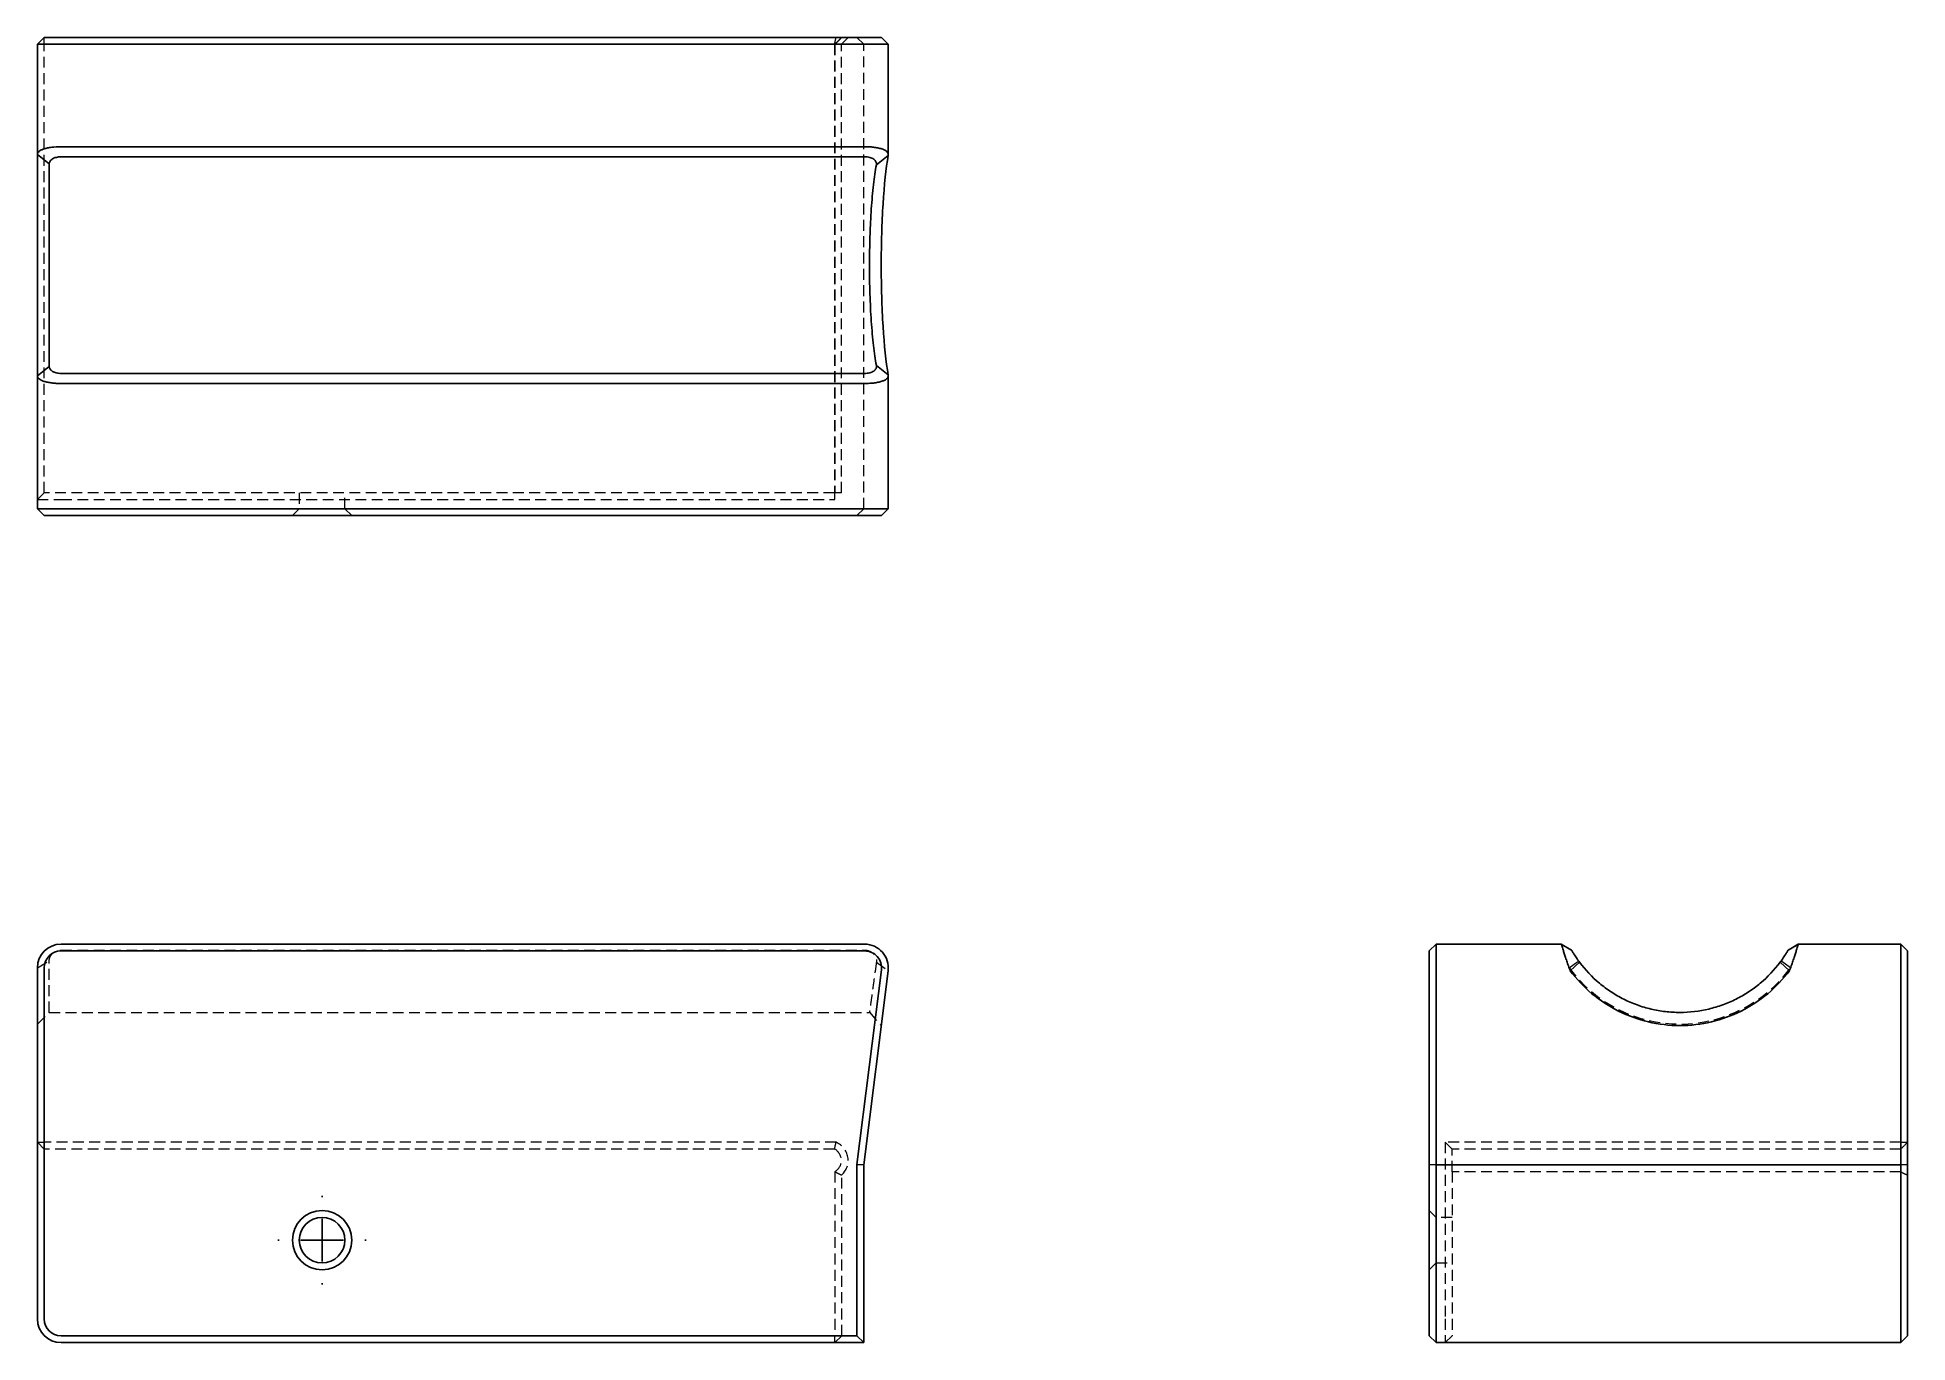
# Model space of a CAD drawing. Header units: millimetres. Extents: x 33 to 251, y 34 to 186.
import ezdxf

# ---------------------------------------------------------------- set-up
doc = ezdxf.new("R2010")
doc.units = ezdxf.units.MM
doc.linetypes.add('HIDDEN', pattern=[1.905, 1.27, -0.635])
doc.layers.add('10', color=7, linetype='Continuous')

# ---------------------------------------------------------------- blocks, each defined once
blk = doc.blocks.new('SW_CENTERMARKSYMBOL_0')
at = {"layer": '10', "color": 0}
for p, q in [((0, 5), (0, 5.15)), ((0, 0), (0, 2.5)), ((-5, 0), (-5.15, 0)), ((0, 0), (-2.5, 0)), ((0, 0), (0, -2.5)), ((0, 0), (2.5, 0)), ((5, 0), (5.15, 0)), ((0, -5), (0, -5.15))]:
    blk.add_line(p, q, dxfattribs=at)

msp = doc.modelspace()

# ---------------------------------------------------------------- linework, layer by layer
at = {"color": 7, "linetype": 'Continuous', "lineweight": 25}
for p, q in [((33, 185.06), (33.8, 185.86)), ((33.8, 185.86), (35.75, 185.86)), ((35.75, 185.86), (129.37, 185.86)), ((129.37, 185.86), (131.33, 185.86)), ((132.12, 185.06), (131.33, 185.86)), ((35.75, 185.06), (33, 185.06)), ((33, 172.23), (33, 185.06)), ((129.37, 185.06), (35.75, 185.06)), ((132.12, 185.06), (129.37, 185.06)), ((132.12, 172.22), (132.12, 185.06)), ((33, 172.23), (34.38, 171.13)), ((33, 146.43), (33, 172.23)), ((35.75, 173.12), (129.37, 173.12)), ((34.38, 171.13), (34.38, 147.53)), ((129.37, 171.94), (35.75, 171.94)), ((130.73, 171.01), (132.1, 172.1)), ((33, 146.43), (34.38, 147.53)), ((33, 130.94), (33, 146.43)), ((35.75, 146.71), (129.37, 146.71)), ((130.73, 147.64), (132.1, 146.55)), ((132.12, 130.94), (132.12, 146.43)), ((129.37, 145.53), (35.75, 145.53)), ((33, 130.94), (35.75, 130.94)), ((33.8, 130.14), (33, 130.94)), ((35.75, 130.94), (129.37, 130.94)), ((129.37, 130.94), (132.12, 130.94)), ((131.33, 130.14), (132.12, 130.94)), ((35.75, 130.14), (33.8, 130.14)), ((129.37, 130.14), (35.75, 130.14)), ((131.33, 130.14), (129.37, 130.14)), ((35.75, 80.21), (129.37, 80.21)), ((129.37, 79.42), (35.75, 79.42)), ((195.94, 80.21), (195.14, 79.42)), ((195.14, 77.22), (195.14, 79.42)), ((195.94, 80.21), (195.94, 77.12)), ((195.94, 80.21), (210.53, 80.21)), ((211.72, 79.51), (210.52, 80.22)), ((211.72, 79.51), (210.52, 80.22)), ((238.13, 80.22), (236.94, 79.51)), ((238.13, 80.22), (238.12, 80.21)), ((238.12, 80.21), (250.06, 80.21)), ((250.06, 77.12), (250.06, 80.21)), ((250.86, 79.42), (250.06, 80.21)), ((250.86, 79.42), (250.86, 77.22)), ((33, 36.54), (33, 77.46)), ((33.8, 77.46), (33.8, 36.54)), ((128.47, 54.54), (131.31, 77.22)), ((132.1, 77.12), (129.27, 54.49)), ((195.14, 54.54), (195.14, 77.22)), ((195.94, 77.12), (195.94, 54.49)), ((212.64, 78.11), (211.55, 77.12)), ((236.01, 78.11), (237.1, 77.12)), ((250.06, 54.49), (250.06, 77.12)), ((250.86, 77.22), (250.86, 54.54)), ((128.47, 34.58), (128.47, 54.54)), ((129.27, 54.49), (128.47, 54.54)), ((129.27, 54.49), (129.27, 33.79)), ((195.94, 54.49), (195.14, 54.54)), ((195.14, 34.58), (195.14, 54.54)), ((195.94, 54.49), (250.06, 54.49)), ((195.94, 54.49), (195.94, 33.79)), ((250.86, 54.54), (250.06, 54.49)), ((250.06, 33.79), (250.06, 54.49)), ((250.86, 54.54), (250.86, 34.58)), ((35.75, 34.58), (128.47, 34.58)), ((129.27, 33.79), (35.75, 33.79)), ((128.47, 34.58), (129.27, 33.79)), ((195.14, 34.58), (195.94, 33.79)), ((195.94, 33.79), (250.06, 33.79)), ((250.86, 34.58), (250.06, 33.79))]:
    msp.add_line(p, q, dxfattribs=at)
at = {"color": 7, "linetype": 'HIDDEN', "lineweight": 18}
for p, q in [((33.8, 185.06), (33.8, 185.86)), ((126.65, 185.06), (127.44, 185.86)), ((128.47, 185.86), (129.27, 185.06)), ((33.8, 132.8), (33.8, 185.06)), ((125.86, 185.06), (125.86, 132.8)), ((125.89, 185.06), (125.89, 132.8)), ((126.65, 132.8), (126.65, 185.06)), ((129.27, 130.94), (129.27, 185.06)), ((33.8, 132.8), (33, 132)), ((33, 132), (35.75, 132)), ((125.86, 132.8), (33.8, 132.8)), ((35.75, 132), (125.89, 132)), ((63.51, 130.94), (62.71, 130.14)), ((63.51, 132.8), (63.51, 130.94)), ((68.82, 130.94), (68.82, 132.8)), ((69.61, 130.14), (68.82, 130.94)), ((126.65, 132.8), (125.86, 132.8)), ((125.89, 132), (125.89, 132.8)), ((129.27, 130.94), (128.47, 130.14)), ((35.75, 79.51), (129.37, 79.51)), ((210.53, 80.21), (211.71, 79.51)), ((236.94, 79.51), (238.12, 80.21)), ((238.12, 80.21), (236.94, 79.51)), ((33, 77.46), (34.38, 78.26)), ((34.38, 72.25), (34.38, 78.26)), ((130.73, 78.11), (132.1, 77.12)), ((211.43, 77.46), (212.53, 78.26)), ((237.23, 77.46), (236.13, 78.26)), ((33, 70.89), (34.38, 72.25)), ((34.38, 72.25), (129.93, 72.25)), ((129.92, 72.27), (131.3, 70.72)), ((33.8, 56.34), (33, 57.13)), ((33, 57.13), (33.8, 57.13)), ((126.03, 57.13), (33.8, 57.13)), ((197.8, 56.34), (197, 57.13)), ((197, 57.13), (197, 36.54)), ((250.06, 57.13), (197, 57.13)), ((250.06, 57.13), (250.86, 57.13)), ((125.86, 56.34), (33.8, 56.34)), ((197.8, 53.7), (197.8, 56.34)), ((250.06, 56.34), (197.8, 56.34)), ((125.89, 53.7), (125.89, 34.58)), ((126.69, 34.58), (126.69, 53.31)), ((197.8, 53.7), (197.8, 34.58)), ((250.06, 53.7), (197.8, 53.7)), ((195.94, 48.38), (195.14, 49.17)), ((197.8, 48.38), (195.94, 48.38)), ((195.14, 42.28), (195.94, 43.07)), ((195.94, 43.07), (197.8, 43.07)), ((197, 36.54), (197, 33.79)), ((125.89, 33.79), (125.89, 34.58)), ((125.89, 33.79), (126.69, 34.58)), ((197, 33.79), (197.8, 34.58))]:
    msp.add_line(p, q, dxfattribs=at)
at = {"color": 7, "linetype": 'Continuous', "lineweight": 25}
for radius in [3.45, 2.65]:
    msp.add_circle((66.16, 45.72), radius, dxfattribs=at)
for centre, radius, start, end in [((35.75, 77.46), 2.75, 90, 180), ((35.75, 77.46), 1.96, 90, 180), ((129.37, 77.46), 2.75, 352.8653, 90), ((129.37, 77.46), 1.96, 352.8653, 90), ((35.75, 36.54), 2.75, 180, 270), ((35.75, 36.54), 1.96, 180, 270)]:
    msp.add_arc(centre, radius, start, end, dxfattribs=at)
at = {"color": 7, "linetype": 'HIDDEN', "lineweight": 18}
for centre, radius, start, end in [((224.33, 86.85), 15.95, 216.0323, 323.9677), ((125.14, 55.01), 2.3, 312.2307, 67.1877), ((125.14, 55.01), 1.51, 299.9276, 61.6977)]:
    msp.add_arc(centre, radius, start, end, dxfattribs=at)
for points in [[(125.86, 185.06), (125.92, 185.33), (125.98, 185.59), (126.03, 185.86)], [(125.86, 56.34), (125.92, 56.6), (125.98, 56.87), (126.03, 57.13)], [(250.06, 56.34), (250.33, 56.6), (250.59, 56.87), (250.86, 57.13)]]:
    msp.add_open_spline(points, degree=3, dxfattribs=at)
for points, knots in [([(125.89, 185.06), (125.95, 185.12), (126.08, 185.24), (126.27, 185.44), (126.47, 185.64), (126.62, 185.78), (126.69, 185.86)], [0, 0, 0, 0, 0.227989, 0.470575, 0.727879, 1, 1, 1, 1]), ([(34.38, 78.26), (34.38, 78.42), (34.41, 78.57), (34.54, 78.86), (34.63, 79), (34.82, 79.18), (34.89, 79.24), (35.04, 79.33), (35.12, 79.38), (35.37, 79.48), (35.56, 79.52), (35.75, 79.51)], [0, 0, 0, 0, 0.25, 0.25, 0.5, 0.5, 0.625, 0.625, 0.75, 0.75, 1, 1, 1, 1]), ([(129.37, 79.51), (129.47, 79.52), (129.57, 79.51), (129.77, 79.46), (129.87, 79.43), (130.14, 79.31), (130.3, 79.2), (130.55, 78.92), (130.64, 78.77), (130.74, 78.44), (130.75, 78.27), (130.73, 78.11)], [0, 0, 0, 0, 0.125, 0.125, 0.25, 0.25, 0.5, 0.5, 0.75, 0.75, 1, 1, 1, 1]), ([(130.73, 78.11), (130.66, 77.57), (130.51, 76.49), (130.32, 75.14), (130.17, 74), (130.06, 73.25), (130, 72.78), (129.96, 72.5), (129.94, 72.32), (129.93, 72.25), (129.93, 72.26), (129.93, 72.26)], [0, 0, 0, 0, 0.152746, 0.308656, 0.461407, 0.617372, 0.706445, 0.795517, 0.8872, 0.978883, 1, 1, 1, 1]), ([(125.89, 53.7), (125.95, 53.67), (126.08, 53.6), (126.27, 53.5), (126.47, 53.4), (126.62, 53.34), (126.69, 53.31)], [0, 0, 0, 0, 0.227989, 0.470575, 0.727879, 1, 1, 1, 1]), ([(250.06, 53.7), (250.12, 53.67), (250.24, 53.6), (250.44, 53.5), (250.64, 53.4), (250.78, 53.34), (250.86, 53.31)], [0, 0, 0, 0, 0.227989, 0.470575, 0.727879, 1, 1, 1, 1])]:
    msp.add_open_spline(points, degree=3, knots=knots, dxfattribs=at)
at = {"color": 7, "linetype": 'Continuous', "lineweight": 25}
for points, knots in [([(33, 172.23), (33, 172.29), (33.02, 172.35), (33.08, 172.47), (33.13, 172.53), (33.26, 172.64), (33.35, 172.69), (33.54, 172.79), (33.65, 172.83), (33.9, 172.91), (34.04, 172.95), (34.34, 173.01), (34.5, 173.04), (35.01, 173.1), (35.38, 173.12), (35.75, 173.12)], [0, 0, 0, 0, 0.125, 0.125, 0.25, 0.25, 0.375, 0.375, 0.5, 0.5, 0.625, 0.625, 0.75, 0.75, 1, 1, 1, 1]), ([(129.37, 173.12), (129.57, 173.12), (129.77, 173.11), (130.16, 173.09), (130.35, 173.07), (130.71, 173.02), (130.88, 172.99), (131.19, 172.92), (131.34, 172.87), (131.59, 172.78), (131.7, 172.73), (131.88, 172.62), (131.95, 172.56), (132.06, 172.44), (132.1, 172.37), (132.13, 172.24), (132.12, 172.17), (132.1, 172.1)], [0, 0, 0, 0, 0.125, 0.125, 0.25, 0.25, 0.375, 0.375, 0.5, 0.5, 0.625, 0.625, 0.75, 0.75, 0.875, 0.875, 1, 1, 1, 1]), ([(35.75, 171.94), (35.66, 171.94), (35.56, 171.94), (35.38, 171.92), (35.29, 171.9), (35.04, 171.84), (34.88, 171.78), (34.63, 171.63), (34.54, 171.54), (34.41, 171.35), (34.38, 171.24), (34.38, 171.13)], [0, 0, 0, 0, 0.125, 0.125, 0.25, 0.25, 0.5, 0.5, 0.75, 0.75, 1, 1, 1, 1]), ([(130.73, 171.01), (130.75, 171.13), (130.74, 171.25), (130.66, 171.42), (130.63, 171.47), (130.54, 171.58), (130.49, 171.62), (130.36, 171.71), (130.29, 171.75), (130.14, 171.82), (130.05, 171.85), (129.78, 171.92), (129.58, 171.94), (129.37, 171.94)], [0, 0, 0, 0, 0.25, 0.25, 0.375, 0.375, 0.5, 0.5, 0.625, 0.625, 0.75, 0.75, 1, 1, 1, 1]), ([(130.73, 147.64), (130.6, 148.32), (130.49, 149.09), (130.34, 150.39), (130.3, 150.85), (130.21, 151.8), (130.17, 152.28), (130.1, 153.29), (130.07, 153.81), (130.02, 154.88), (130, 155.43), (129.96, 156.52), (129.95, 157.08), (129.94, 157.92), (129.93, 158.2), (129.93, 158.76), (129.93, 159.05), (129.93, 160.47), (129.95, 161.59), (129.99, 162.96), (130, 163.23), (130.02, 163.78), (130.04, 164.05), (130.07, 164.85), (130.1, 165.37), (130.17, 166.37), (130.21, 166.86), (130.3, 167.8), (130.34, 168.26), (130.49, 169.56), (130.6, 170.33), (130.73, 171.01)], [0, 0, 0, 0, 0.125, 0.125, 0.1875, 0.1875, 0.25, 0.25, 0.3125, 0.3125, 0.375, 0.375, 0.4375, 0.4375, 0.46875, 0.46875, 0.5, 0.5, 0.625, 0.625, 0.65625, 0.65625, 0.6875, 0.6875, 0.75, 0.75, 0.8125, 0.8125, 0.875, 0.875, 1, 1, 1, 1]), ([(132.1, 172.1), (131.85, 170.62), (131.65, 168.68), (131.37, 164.26), (131.3, 161.8), (131.3, 156.86), (131.37, 154.39), (131.65, 149.97), (131.85, 148.03), (132.1, 146.55)], [5.354514, 5.354514, 5.354514, 5.354514, 5.81885, 5.81885, 6.283185, 6.283185, 6.747521, 6.747521, 7.211856, 7.211856, 7.211856, 7.211856]), ([(35.75, 145.53), (35.56, 145.54), (35.38, 145.54), (35.02, 145.56), (34.85, 145.58), (34.51, 145.62), (34.35, 145.64), (34.05, 145.71), (33.91, 145.74), (33.65, 145.82), (33.54, 145.86), (33.35, 145.96), (33.26, 146.01), (33.13, 146.12), (33.08, 146.18), (33.02, 146.3), (33, 146.36), (33, 146.43)], [0, 0, 0, 0, 0.125, 0.125, 0.25, 0.25, 0.375, 0.375, 0.5, 0.5, 0.625, 0.625, 0.75, 0.75, 0.875, 0.875, 1, 1, 1, 1]), ([(34.38, 147.53), (34.38, 147.42), (34.41, 147.31), (34.54, 147.11), (34.63, 147.02), (34.82, 146.91), (34.89, 146.88), (35.04, 146.82), (35.12, 146.79), (35.37, 146.73), (35.56, 146.71), (35.75, 146.71)], [0, 0, 0, 0, 0.25, 0.25, 0.5, 0.5, 0.625, 0.625, 0.75, 0.75, 1, 1, 1, 1]), ([(129.37, 146.71), (129.47, 146.71), (129.57, 146.72), (129.77, 146.74), (129.87, 146.76), (130.14, 146.83), (130.3, 146.9), (130.55, 147.07), (130.64, 147.18), (130.74, 147.4), (130.75, 147.52), (130.73, 147.64)], [0, 0, 0, 0, 0.125, 0.125, 0.25, 0.25, 0.5, 0.5, 0.75, 0.75, 1, 1, 1, 1]), ([(132.1, 146.55), (132.12, 146.48), (132.13, 146.41), (132.1, 146.28), (132.06, 146.21), (131.96, 146.09), (131.88, 146.03), (131.7, 145.92), (131.59, 145.87), (131.34, 145.78), (131.2, 145.74), (130.88, 145.66), (130.71, 145.63), (130.35, 145.58), (130.16, 145.57), (129.77, 145.54), (129.57, 145.54), (129.37, 145.53)], [0, 0, 0, 0, 0.125, 0.125, 0.25, 0.25, 0.375, 0.375, 0.5, 0.5, 0.625, 0.625, 0.75, 0.75, 0.875, 0.875, 1, 1, 1, 1]), ([(211.55, 77.12), (211.48, 77.31), (211.41, 77.5), (211.28, 77.87), (211.21, 78.06), (211.09, 78.42), (211.03, 78.6), (210.92, 78.94), (210.87, 79.1), (210.78, 79.4), (210.74, 79.53), (210.66, 79.77), (210.63, 79.87), (210.58, 80.04), (210.57, 80.1), (210.54, 80.19), (210.54, 80.21), (210.53, 80.21)], [0, 0, 0, 0, 0.125, 0.125, 0.25, 0.25, 0.375, 0.375, 0.5, 0.5, 0.625, 0.625, 0.75, 0.75, 0.875, 0.875, 1, 1, 1, 1]), ([(211.71, 79.51), (211.71, 79.52), (211.72, 79.51), (211.74, 79.46), (211.76, 79.43), (211.83, 79.31), (211.9, 79.2), (212.07, 78.92), (212.18, 78.77), (212.4, 78.44), (212.52, 78.27), (212.64, 78.11)], [0, 0, 0, 0, 0.125, 0.125, 0.25, 0.25, 0.5, 0.5, 0.75, 0.75, 1, 1, 1, 1]), ([(236.01, 78.11), (236.13, 78.27), (236.25, 78.44), (236.42, 78.68), (236.47, 78.76), (236.58, 78.92), (236.62, 78.99), (236.71, 79.13), (236.75, 79.19), (236.82, 79.3), (236.85, 79.35), (236.92, 79.47), (236.94, 79.52), (236.94, 79.51)], [0, 0, 0, 0, 0.25, 0.25, 0.375, 0.375, 0.5, 0.5, 0.625, 0.625, 0.75, 0.75, 1, 1, 1, 1]), ([(238.12, 80.21), (238.12, 80.21), (238.11, 80.19), (238.09, 80.11), (238.07, 80.04), (238.02, 79.87), (237.99, 79.77), (237.92, 79.53), (237.87, 79.4), (237.78, 79.1), (237.73, 78.94), (237.62, 78.6), (237.56, 78.42), (237.44, 78.06), (237.37, 77.87), (237.24, 77.5), (237.17, 77.31), (237.1, 77.12)], [0, 0, 0, 0, 0.125, 0.125, 0.25, 0.25, 0.375, 0.375, 0.5, 0.5, 0.625, 0.625, 0.75, 0.75, 0.875, 0.875, 1, 1, 1, 1]), ([(237.1, 77.12), (235.62, 75.14), (233.68, 73.52), (229.26, 71.31), (226.8, 70.72), (221.86, 70.72), (219.39, 71.31), (214.97, 73.52), (213.03, 75.14), (211.55, 77.12)], [5.354514, 5.354514, 5.354514, 5.354514, 5.81885, 5.81885, 6.283185, 6.283185, 6.747521, 6.747521, 7.211856, 7.211856, 7.211856, 7.211856]), ([(212.64, 78.11), (213.32, 77.2), (214.09, 76.38), (215.39, 75.3), (215.85, 74.95), (216.8, 74.34), (217.28, 74.05), (218.29, 73.55), (218.81, 73.32), (219.88, 72.94), (220.43, 72.77), (221.52, 72.52), (222.08, 72.42), (222.92, 72.32), (223.2, 72.3), (223.76, 72.26), (224.05, 72.25), (225.47, 72.26), (226.59, 72.39), (227.96, 72.71), (228.23, 72.79), (228.78, 72.95), (229.05, 73.04), (229.85, 73.33), (230.37, 73.55), (231.37, 74.06), (231.86, 74.34), (232.8, 74.95), (233.26, 75.29), (234.56, 76.38), (235.33, 77.2), (236.01, 78.11)], [0, 0, 0, 0, 0.125, 0.125, 0.1875, 0.1875, 0.25, 0.25, 0.3125, 0.3125, 0.375, 0.375, 0.4375, 0.4375, 0.46875, 0.46875, 0.5, 0.5, 0.625, 0.625, 0.65625, 0.65625, 0.6875, 0.6875, 0.75, 0.75, 0.8125, 0.8125, 0.875, 0.875, 1, 1, 1, 1])]:
    msp.add_open_spline(points, degree=3, knots=knots, dxfattribs=at)

# ---------------------------------------------------------------- block references
at = {"layer": '10'}
msp.add_blockref('SW_CENTERMARKSYMBOL_0', (66.16, 45.72), dxfattribs=at)

doc.saveas('drawing.dxf')
